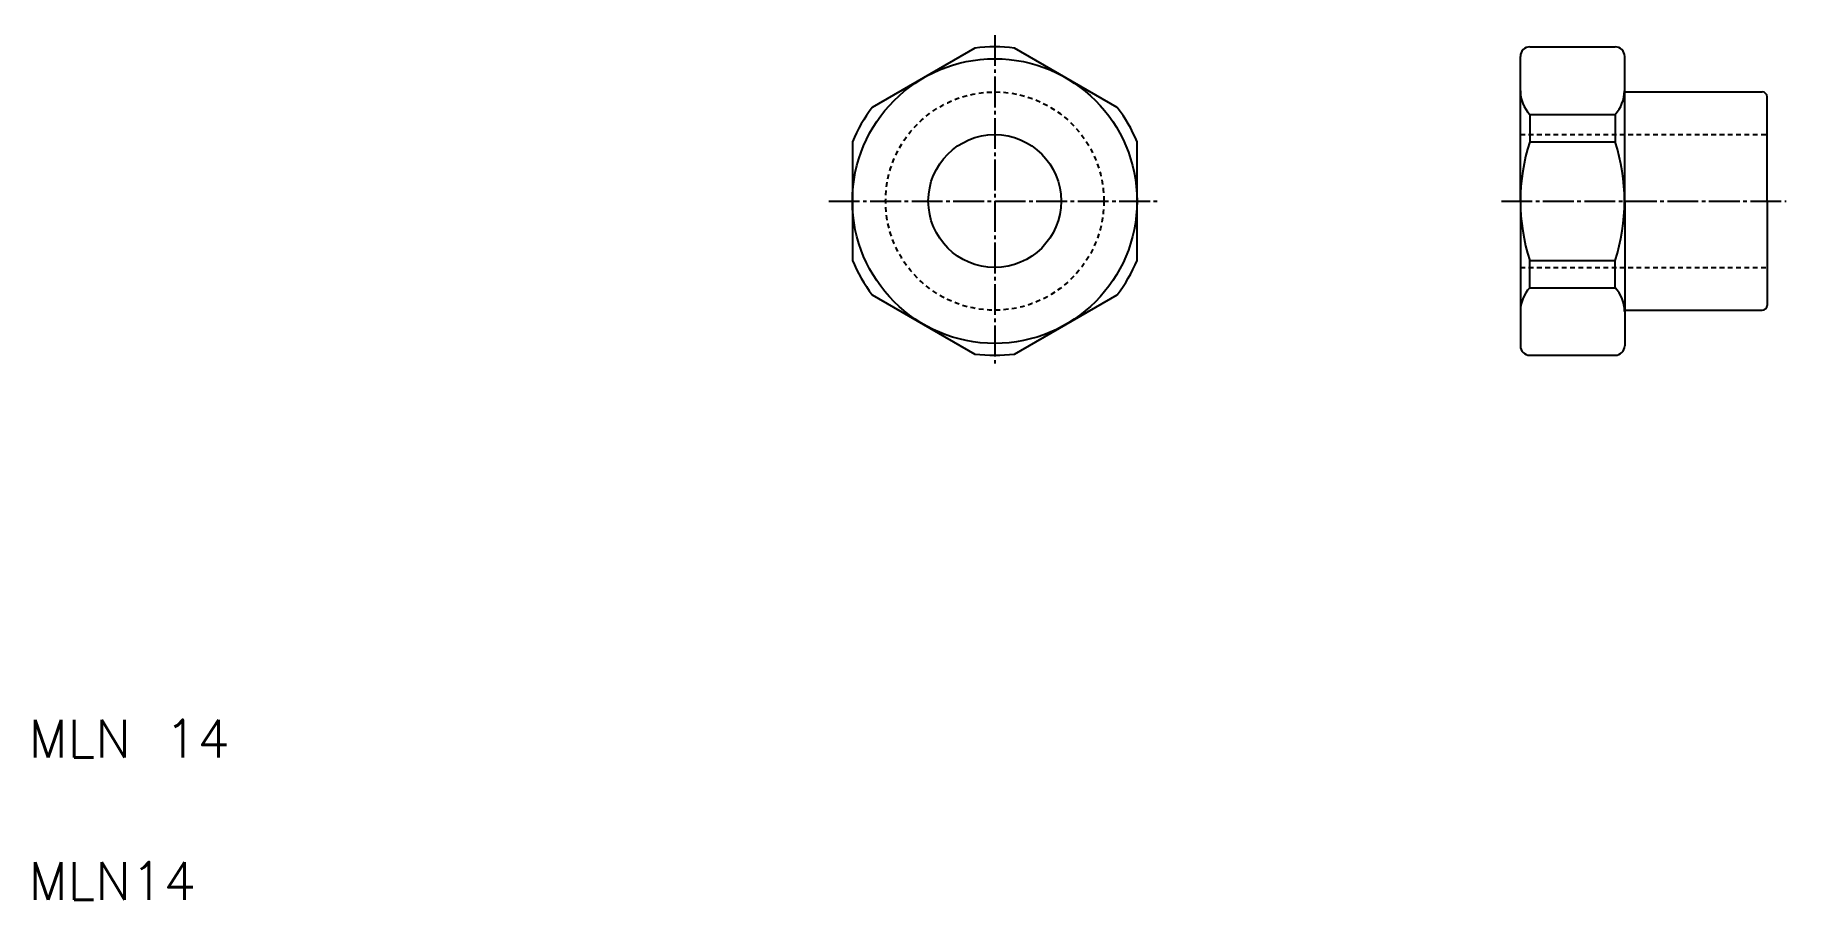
# Model space of a CAD drawing. Extents: x 11 to 195, y 10 to 101.
import ezdxf

# ---------------------------------------------------------------- set-up
doc = ezdxf.new("R2010")
doc.units = 0
doc.header["$LTSCALE"] = 0.25
doc.linetypes.add('CENTER', pattern=[17.5, 13, -1.5, 1.5, -1.5])
doc.linetypes.add('DASHED', pattern=[3.5, 2, -1.5])
doc.layers.get('0').update_dxf_attribs({"linetype": 'CONTINUOUS'})
doc.layers.add('CENTER', color=1, linetype='CENTER')
doc.styles.get("Standard").update_dxf_attribs({"font": 'txt', "bigfont": 'BIGFONT'})

msp = doc.modelspace()

# ---------------------------------------------------------------- linework, layer by layer
for p, q in [((109.75, 99.76), (98.93, 93.51)), ((124.75, 93.51), (113.93, 99.76)), ((168.24, 99.9), (177.24, 99.9)), ((167.24, 83.65), (167.24, 98.9)), ((178.24, 83.65), (178.24, 98.9)), ((178.24, 95.15), (192.74, 95.15)), ((193.24, 83.65), (193.24, 94.65)), ((168.23, 92.79), (168.23, 89.9)), ((177.23, 92.79), (177.23, 89.9)), ((96.84, 89.9), (96.84, 77.4)), ((126.84, 77.4), (126.84, 89.9)), ((167.24, 83.65), (167.24, 68.4)), ((178.24, 83.65), (178.24, 68.4)), ((193.24, 83.65), (193.24, 72.65)), ((193.24, 80.9), (193.24, 80.9)), ((193.24, 78.15), (193.24, 78.15)), ((168.23, 74.51), (168.23, 77.4)), ((177.23, 74.51), (177.23, 77.4)), ((98.93, 73.78), (109.75, 67.53)), ((113.93, 67.53), (124.75, 73.78)), ((178.24, 72.15), (192.74, 72.15)), ((168.24, 67.4), (177.24, 67.4))]:
    msp.add_line(p, q)
at = {"color": 7, "linetype": 'CONTINUOUS'}
for p, q in [((168.23, 92.79), (177.23, 92.79)), ((168.23, 89.9), (177.23, 89.9)), ((168.23, 77.4), (177.23, 77.4)), ((168.23, 74.51), (177.23, 74.51))]:
    msp.add_line(p, q, dxfattribs=at)
at = {"color": 3, "linetype": 'DASHED'}
for p, q in [((167.24, 90.65), (193.24, 90.65)), ((167.24, 76.65), (193.24, 76.65))]:
    msp.add_line(p, q, dxfattribs=at)
for radius in [15, 7]:
    msp.add_circle((111.84, 83.65), radius)
msp.add_circle((111.84, 83.65), 11.5, dxfattribs=at)
for centre, radius, start, end in [((111.84, 83.65), 16.25, 82.6199, 97.3801), ((168.24, 98.9), 1, 90, 180), ((177.24, 98.9), 1, 0, 90), ((192.74, 94.65), 0.5, 0, 90), ((111.84, 83.65), 16.25, 142.6199, 157.3801), ((111.84, 83.65), 16.25, 22.6199, 37.3801), ((111.84, 83.65), 16.25, 202.6199, 217.3801), ((111.84, 83.65), 16.25, 322.6199, 337.3801), ((192.74, 72.65), 0.5, 270, 0), ((168.24, 68.4), 1, 180, 270), ((177.24, 68.4), 1, 270, 0), ((111.84, 83.65), 16.25, 262.6199, 277.3801)]:
    msp.add_arc(centre, radius, start, end)
at = {"color": 7, "linetype": 'CONTINUOUS'}
for centre, radius, start, end in [((170.83, 95.26), 3.59, 180, 223.5697), ((174.52, 95.27), 3.68, 317.5672, 0), ((187.43, 83.65), 20.19, 161.9758, 198.0242), ((158.03, 83.65), 20.19, 341.977, 18.023), ((170.83, 72.03), 3.59, 136.4278, 180), ((174.62, 72.03), 3.6, 0, 43.5397)]:
    msp.add_arc(centre, radius, start, end, dxfattribs=at)
at = {"layer": 'CENTER', "color": 1, "linetype": 'CENTER'}
for p, q in [((111.84, 101.15), (111.84, 66.15)), ((94.34, 83.65), (129.34, 83.65)), ((165.24, 83.65), (195.24, 83.65))]:
    msp.add_line(p, q, dxfattribs=at)

# ---------------------------------------------------------------- texts
for s, p in [('MLN 14', (10, 25)), ('MLN14', (10, 10))]:
    msp.add_text(s, height=4).set_placement(p)

doc.saveas('drawing.dxf')
